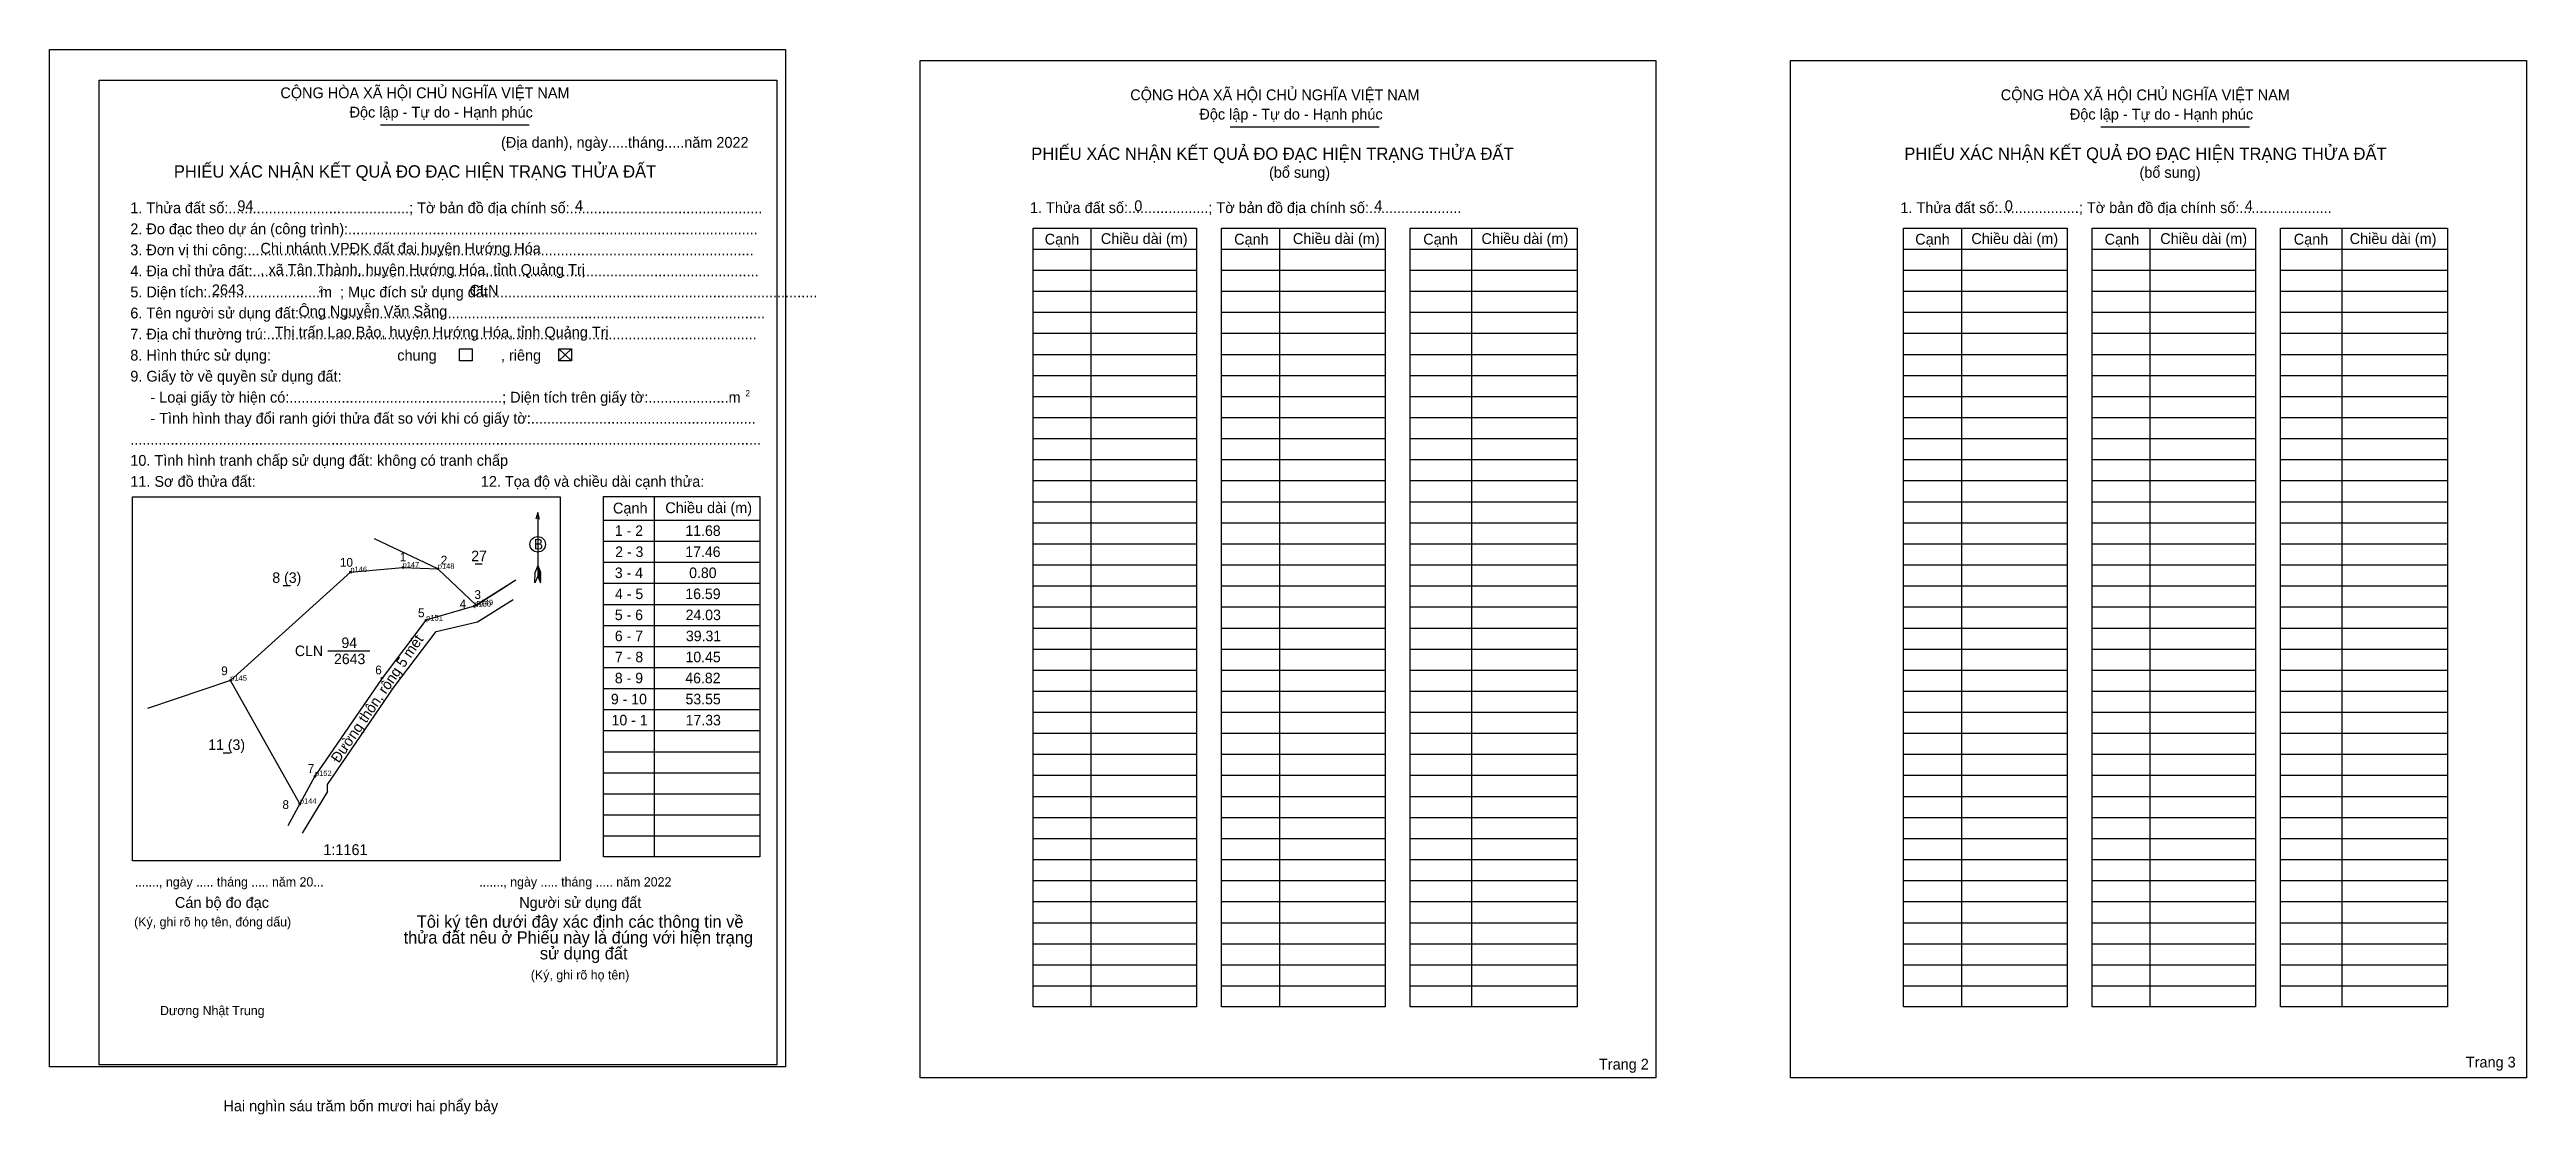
# Model space of a CAD drawing. Extents: x 538889 to 539709, y 1838471 to 1838823.
import ezdxf

# ---------------------------------------------------------------- set-up
doc = ezdxf.new("R2010")
doc.units = 0
for name, color, linetype in [('Level 1', 7, 'Continuous'), ('Level 10', 7, 'Continuous'), ('Level 11', 7, 'Continuous'), ('Level 12', 7, 'Continuous'), ('Level 13', 7, 'Continuous'), ('Level 2', 7, 'Continuous'), ('Level 23', 7, 'Continuous'), ('Level 27', 7, 'Continuous'), ('Level 3', 7, 'Continuous'), ('Level 36', 7, 'Continuous'), ('Level 48', 7, 'Continuous'), ('Level 50', 7, 'Continuous'), ('Level 52', 7, 'Continuous'), ('Level 6', 7, 'Continuous'), ('Level 7', 7, 'Continuous'), ('Level 9', 7, 'Continuous')]:
    doc.layers.add(name, color=color, linetype=linetype)

msp = doc.modelspace()

# ---------------------------------------------------------------- linework, layer by layer
at = {"layer": 'Level 1'}
for p, q in [((538889.25, 1838819.79), (538889.25, 1838819.79)), ((539177.3, 1838819.79), (539177.3, 1838819.79)), ((538998.75, 1838798.43), (539048, 1838798.43)), ((539279.97, 1838797.76), (539329.22, 1838797.76)), ((539568.02, 1838797.76), (539617.27, 1838797.76)), ((539233.85, 1838764.27), (539233.85, 1838506.41)), ((539296.25, 1838764.27), (539296.25, 1838506.41)), ((539359.8, 1838764.27), (539359.8, 1838506.41)), ((539521.9, 1838764.27), (539521.9, 1838506.41)), ((539584.3, 1838764.27), (539584.3, 1838506.41)), ((539647.85, 1838764.27), (539647.85, 1838506.41)), ((539214.69, 1838757.3), (539268.81, 1838757.3)), ((539277.08, 1838757.3), (539331.21, 1838757.3)), ((539339.47, 1838757.3), (539394.76, 1838757.3)), ((539502.74, 1838757.3), (539556.87, 1838757.3)), ((539565.13, 1838757.3), (539619.26, 1838757.3)), ((539627.53, 1838757.3), (539682.81, 1838757.3)), ((539214.69, 1838750.33), (539268.81, 1838750.33)), ((539277.08, 1838750.33), (539331.21, 1838750.33)), ((539339.47, 1838750.33), (539394.76, 1838750.33)), ((539502.74, 1838750.33), (539556.87, 1838750.33)), ((539565.13, 1838750.33), (539619.26, 1838750.33)), ((539627.53, 1838750.33), (539682.81, 1838750.33)), ((539214.69, 1838743.36), (539268.81, 1838743.36)), ((539277.08, 1838743.36), (539331.21, 1838743.36)), ((539339.47, 1838743.36), (539394.76, 1838743.36)), ((539502.74, 1838743.36), (539556.87, 1838743.36)), ((539565.13, 1838743.36), (539619.26, 1838743.36)), ((539627.53, 1838743.36), (539682.81, 1838743.36)), ((539214.69, 1838736.39), (539268.81, 1838736.39)), ((539277.08, 1838736.39), (539331.21, 1838736.39)), ((539339.47, 1838736.39), (539394.76, 1838736.39)), ((539502.74, 1838736.39), (539556.87, 1838736.39)), ((539565.13, 1838736.39), (539619.26, 1838736.39)), ((539627.53, 1838736.39), (539682.81, 1838736.39)), ((539057.78, 1838724.26), (539061.96, 1838720.36)), ((539057.78, 1838720.36), (539061.96, 1838724.26)), ((539214.69, 1838729.42), (539268.81, 1838729.42)), ((539214.69, 1838722.45), (539268.81, 1838722.45)), ((539277.08, 1838729.42), (539331.21, 1838729.42)), ((539277.08, 1838722.45), (539331.21, 1838722.45)), ((539339.47, 1838729.42), (539394.76, 1838729.42)), ((539339.47, 1838722.45), (539394.76, 1838722.45)), ((539502.74, 1838729.42), (539556.87, 1838729.42)), ((539502.74, 1838722.45), (539556.87, 1838722.45)), ((539565.13, 1838729.42), (539619.26, 1838729.42)), ((539565.13, 1838722.45), (539619.26, 1838722.45)), ((539627.53, 1838729.42), (539682.81, 1838729.42)), ((539627.53, 1838722.45), (539682.81, 1838722.45)), ((539214.69, 1838715.49), (539268.81, 1838715.49)), ((539277.08, 1838715.49), (539331.21, 1838715.49)), ((539339.47, 1838715.49), (539394.76, 1838715.49)), ((539502.74, 1838715.49), (539556.87, 1838715.49)), ((539565.13, 1838715.49), (539619.26, 1838715.49)), ((539627.53, 1838715.49), (539682.81, 1838715.49)), ((539214.69, 1838708.52), (539268.81, 1838708.52)), ((539277.08, 1838708.52), (539331.21, 1838708.52)), ((539339.47, 1838708.52), (539394.76, 1838708.52)), ((539502.74, 1838708.52), (539556.87, 1838708.52)), ((539565.13, 1838708.52), (539619.26, 1838708.52)), ((539627.53, 1838708.52), (539682.81, 1838708.52)), ((539214.69, 1838701.55), (539268.81, 1838701.55)), ((539277.08, 1838701.55), (539331.21, 1838701.55)), ((539339.47, 1838701.55), (539394.76, 1838701.55)), ((539502.74, 1838701.55), (539556.87, 1838701.55)), ((539565.13, 1838701.55), (539619.26, 1838701.55)), ((539627.53, 1838701.55), (539682.81, 1838701.55)), ((539214.69, 1838694.58), (539268.81, 1838694.58)), ((539277.08, 1838694.58), (539331.21, 1838694.58)), ((539339.47, 1838694.58), (539394.76, 1838694.58)), ((539502.74, 1838694.58), (539556.87, 1838694.58)), ((539565.13, 1838694.58), (539619.26, 1838694.58)), ((539627.53, 1838694.58), (539682.81, 1838694.58)), ((539214.69, 1838687.61), (539268.81, 1838687.61)), ((539277.08, 1838687.61), (539331.21, 1838687.61)), ((539339.47, 1838687.61), (539394.76, 1838687.61)), ((539502.74, 1838687.61), (539556.87, 1838687.61)), ((539565.13, 1838687.61), (539619.26, 1838687.61)), ((539627.53, 1838687.61), (539682.81, 1838687.61)), ((538916.68, 1838675.31), (538916.68, 1838675.31)), ((539089.29, 1838675.34), (539089.29, 1838556.05)), ((539214.69, 1838680.64), (539268.81, 1838680.64)), ((539214.69, 1838673.67), (539268.81, 1838673.67)), ((539277.08, 1838680.64), (539331.21, 1838680.64)), ((539277.08, 1838673.67), (539331.21, 1838673.67)), ((539339.47, 1838680.64), (539394.76, 1838680.64)), ((539339.47, 1838673.67), (539394.76, 1838673.67)), ((539502.74, 1838680.64), (539556.87, 1838680.64)), ((539502.74, 1838673.67), (539556.87, 1838673.67)), ((539565.13, 1838680.64), (539619.26, 1838680.64)), ((539565.13, 1838673.67), (539619.26, 1838673.67)), ((539627.53, 1838680.64), (539682.81, 1838680.64)), ((539627.53, 1838673.67), (539682.81, 1838673.67)), ((539050.78, 1838670.1), (539050.78, 1838649.01)), ((539072.56, 1838667.56), (539124.25, 1838667.56)), ((539214.69, 1838666.7), (539268.81, 1838666.7)), ((539277.08, 1838666.7), (539331.21, 1838666.7)), ((539339.47, 1838666.7), (539394.76, 1838666.7)), ((539502.74, 1838666.7), (539556.87, 1838666.7)), ((539565.13, 1838666.7), (539619.26, 1838666.7)), ((539627.53, 1838666.7), (539682.81, 1838666.7)), ((539072.56, 1838660.59), (539124.25, 1838660.59)), ((539214.69, 1838659.73), (539268.81, 1838659.73)), ((539277.08, 1838659.73), (539331.21, 1838659.73)), ((539339.47, 1838659.73), (539394.76, 1838659.73)), ((539502.74, 1838659.73), (539556.87, 1838659.73)), ((539565.13, 1838659.73), (539619.26, 1838659.73)), ((539627.53, 1838659.73), (539682.81, 1838659.73)), ((539049.85, 1838646.86), (539049.9, 1838650.35)), ((539050.78, 1838649.01), (539049.85, 1838646.86)), ((539050.78, 1838652.5), (539049.9, 1838650.35)), ((539050.78, 1838652.5), (539051.68, 1838650.35)), ((539050.78, 1838652.2), (539051.68, 1838650.04)), ((539050.78, 1838651.89), (539051.68, 1838649.73)), ((539050.78, 1838651.59), (539051.69, 1838649.42)), ((539050.78, 1838651.28), (539051.69, 1838649.11)), ((539050.78, 1838650.98), (539051.69, 1838648.79)), ((539050.78, 1838650.67), (539051.69, 1838648.48)), ((539050.78, 1838650.37), (539051.7, 1838648.17)), ((539050.78, 1838650.07), (539051.7, 1838647.85)), ((539050.78, 1838649.77), (539051.7, 1838647.54)), ((539050.78, 1838649.47), (539051.71, 1838647.24)), ((539050.78, 1838649.01), (539051.71, 1838646.86)), ((539051.71, 1838646.86), (539051.68, 1838650.35)), ((539072.56, 1838653.62), (539124.25, 1838653.62)), ((539214.69, 1838652.76), (539268.81, 1838652.76)), ((539277.08, 1838652.76), (539331.21, 1838652.76)), ((539339.47, 1838652.76), (539394.76, 1838652.76)), ((539502.74, 1838652.76), (539556.87, 1838652.76)), ((539565.13, 1838652.76), (539619.26, 1838652.76)), ((539627.53, 1838652.76), (539682.81, 1838652.76)), ((539072.56, 1838646.65), (539124.25, 1838646.65)), ((539214.69, 1838645.79), (539268.81, 1838645.79)), ((539277.08, 1838645.79), (539331.21, 1838645.79)), ((539339.47, 1838645.79), (539394.76, 1838645.79)), ((539502.74, 1838645.79), (539556.87, 1838645.79)), ((539565.13, 1838645.79), (539619.26, 1838645.79)), ((539627.53, 1838645.79), (539682.81, 1838645.79)), ((539072.56, 1838639.68), (539124.25, 1838639.68)), ((539072.56, 1838632.71), (539124.25, 1838632.71)), ((539214.69, 1838638.82), (539268.81, 1838638.82)), ((539277.08, 1838638.82), (539331.21, 1838638.82)), ((539339.47, 1838638.82), (539394.76, 1838638.82)), ((539502.74, 1838638.82), (539556.87, 1838638.82)), ((539565.13, 1838638.82), (539619.26, 1838638.82)), ((539627.53, 1838638.82), (539682.81, 1838638.82)), ((539072.56, 1838625.74), (539124.25, 1838625.74)), ((539214.69, 1838631.85), (539268.81, 1838631.85)), ((539214.69, 1838624.88), (539268.81, 1838624.88)), ((539277.08, 1838631.85), (539331.21, 1838631.85)), ((539277.08, 1838624.88), (539331.21, 1838624.88)), ((539339.47, 1838631.85), (539394.76, 1838631.85)), ((539339.47, 1838624.88), (539394.76, 1838624.88)), ((539502.74, 1838631.85), (539556.87, 1838631.85)), ((539502.74, 1838624.88), (539556.87, 1838624.88)), ((539565.13, 1838631.85), (539619.26, 1838631.85)), ((539565.13, 1838624.88), (539619.26, 1838624.88)), ((539627.53, 1838631.85), (539682.81, 1838631.85)), ((539627.53, 1838624.88), (539682.81, 1838624.88)), ((539072.56, 1838618.77), (539124.25, 1838618.77)), ((539214.69, 1838617.92), (539268.81, 1838617.92)), ((539277.08, 1838617.92), (539331.21, 1838617.92)), ((539339.47, 1838617.92), (539394.76, 1838617.92)), ((539502.74, 1838617.92), (539556.87, 1838617.92)), ((539565.13, 1838617.92), (539619.26, 1838617.92)), ((539627.53, 1838617.92), (539682.81, 1838617.92)), ((539072.56, 1838611.8), (539124.25, 1838611.8)), ((539214.69, 1838610.95), (539268.81, 1838610.95)), ((539277.08, 1838610.95), (539331.21, 1838610.95)), ((539339.47, 1838610.95), (539394.76, 1838610.95)), ((539502.74, 1838610.95), (539556.87, 1838610.95)), ((539565.13, 1838610.95), (539619.26, 1838610.95)), ((539627.53, 1838610.95), (539682.81, 1838610.95)), ((539072.56, 1838604.83), (539124.25, 1838604.83)), ((539214.69, 1838603.98), (539268.81, 1838603.98)), ((539277.08, 1838603.98), (539331.21, 1838603.98)), ((539339.47, 1838603.98), (539394.76, 1838603.98)), ((539502.74, 1838603.98), (539556.87, 1838603.98)), ((539565.13, 1838603.98), (539619.26, 1838603.98)), ((539627.53, 1838603.98), (539682.81, 1838603.98)), ((539072.56, 1838597.87), (539124.25, 1838597.87)), ((539214.69, 1838597.01), (539268.81, 1838597.01)), ((539277.08, 1838597.01), (539331.21, 1838597.01)), ((539339.47, 1838597.01), (539394.76, 1838597.01)), ((539502.74, 1838597.01), (539556.87, 1838597.01)), ((539565.13, 1838597.01), (539619.26, 1838597.01)), ((539627.53, 1838597.01), (539682.81, 1838597.01)), ((539072.56, 1838590.9), (539124.25, 1838590.9)), ((539072.56, 1838583.93), (539124.25, 1838583.93)), ((539214.69, 1838590.04), (539268.81, 1838590.04)), ((539214.69, 1838583.07), (539268.81, 1838583.07)), ((539277.08, 1838590.04), (539331.21, 1838590.04)), ((539277.08, 1838583.07), (539331.21, 1838583.07)), ((539339.47, 1838590.04), (539394.76, 1838590.04)), ((539339.47, 1838583.07), (539394.76, 1838583.07)), ((539502.74, 1838590.04), (539556.87, 1838590.04)), ((539502.74, 1838583.07), (539556.87, 1838583.07)), ((539565.13, 1838590.04), (539619.26, 1838590.04)), ((539565.13, 1838583.07), (539619.26, 1838583.07)), ((539627.53, 1838590.04), (539682.81, 1838590.04)), ((539627.53, 1838583.07), (539682.81, 1838583.07)), ((539072.56, 1838576.96), (539124.25, 1838576.96)), ((539214.69, 1838576.1), (539268.81, 1838576.1)), ((539277.08, 1838576.1), (539331.21, 1838576.1)), ((539339.47, 1838576.1), (539394.76, 1838576.1)), ((539502.74, 1838576.1), (539556.87, 1838576.1)), ((539565.13, 1838576.1), (539619.26, 1838576.1)), ((539627.53, 1838576.1), (539682.81, 1838576.1)), ((539072.56, 1838569.99), (539124.25, 1838569.99)), ((539214.69, 1838569.13), (539268.81, 1838569.13)), ((539277.08, 1838569.13), (539331.21, 1838569.13)), ((539339.47, 1838569.13), (539394.76, 1838569.13)), ((539502.74, 1838569.13), (539556.87, 1838569.13)), ((539565.13, 1838569.13), (539619.26, 1838569.13)), ((539627.53, 1838569.13), (539682.81, 1838569.13)), ((539072.56, 1838563.02), (539124.25, 1838563.02)), ((539214.69, 1838562.16), (539268.81, 1838562.16)), ((539277.08, 1838562.16), (539331.21, 1838562.16)), ((539339.47, 1838562.16), (539394.76, 1838562.16)), ((539502.74, 1838562.16), (539556.87, 1838562.16)), ((539565.13, 1838562.16), (539619.26, 1838562.16)), ((539627.53, 1838562.16), (539682.81, 1838562.16)), ((539058.24, 1838554.71), (539058.24, 1838554.71)), ((539214.69, 1838555.19), (539268.81, 1838555.19)), ((539277.08, 1838555.19), (539331.21, 1838555.19)), ((539339.47, 1838555.19), (539394.76, 1838555.19)), ((539502.74, 1838555.19), (539556.87, 1838555.19)), ((539565.13, 1838555.19), (539619.26, 1838555.19)), ((539627.53, 1838555.19), (539682.81, 1838555.19)), ((539214.69, 1838548.22), (539268.81, 1838548.22)), ((539277.08, 1838548.22), (539331.21, 1838548.22)), ((539339.47, 1838548.22), (539394.76, 1838548.22)), ((539502.74, 1838548.22), (539556.87, 1838548.22)), ((539565.13, 1838548.22), (539619.26, 1838548.22)), ((539627.53, 1838548.22), (539682.81, 1838548.22)), ((539214.69, 1838541.25), (539268.81, 1838541.25)), ((539214.69, 1838534.28), (539268.81, 1838534.28)), ((539277.08, 1838541.25), (539331.21, 1838541.25)), ((539277.08, 1838534.28), (539331.21, 1838534.28)), ((539339.47, 1838541.25), (539394.76, 1838541.25)), ((539339.47, 1838534.28), (539394.76, 1838534.28)), ((539502.74, 1838541.25), (539556.87, 1838541.25)), ((539502.74, 1838534.28), (539556.87, 1838534.28)), ((539565.13, 1838541.25), (539619.26, 1838541.25)), ((539565.13, 1838534.28), (539619.26, 1838534.28)), ((539627.53, 1838541.25), (539682.81, 1838541.25)), ((539627.53, 1838534.28), (539682.81, 1838534.28)), ((539214.69, 1838527.32), (539268.81, 1838527.32)), ((539277.08, 1838527.32), (539331.21, 1838527.32)), ((539339.47, 1838527.32), (539394.76, 1838527.32)), ((539502.74, 1838527.32), (539556.87, 1838527.32)), ((539565.13, 1838527.32), (539619.26, 1838527.32)), ((539627.53, 1838527.32), (539682.81, 1838527.32)), ((539214.69, 1838520.35), (539268.81, 1838520.35)), ((539277.08, 1838520.35), (539331.21, 1838520.35)), ((539339.47, 1838520.35), (539394.76, 1838520.35)), ((539502.74, 1838520.35), (539556.87, 1838520.35)), ((539565.13, 1838520.35), (539619.26, 1838520.35)), ((539627.53, 1838520.35), (539682.81, 1838520.35)), ((539214.69, 1838513.38), (539268.81, 1838513.38)), ((539277.08, 1838513.38), (539331.21, 1838513.38)), ((539339.47, 1838513.38), (539394.76, 1838513.38)), ((539502.74, 1838513.38), (539556.87, 1838513.38)), ((539565.13, 1838513.38), (539619.26, 1838513.38)), ((539627.53, 1838513.38), (539682.81, 1838513.38)), ((539132.8, 1838482.95), (539132.8, 1838482.95)), ((539420.84, 1838482.95), (539420.84, 1838482.95))]:
    msp.add_line(p, q, dxfattribs=at)
for points in [[(539214.69, 1838764.27), (539268.81, 1838764.27), (539268.81, 1838506.41), (539214.69, 1838506.41)], [(539277.08, 1838764.27), (539331.21, 1838764.27), (539331.21, 1838506.41), (539277.08, 1838506.41)], [(539339.47, 1838764.27), (539394.76, 1838764.27), (539394.76, 1838506.41), (539339.47, 1838506.41)], [(539502.74, 1838764.27), (539556.87, 1838764.27), (539556.87, 1838506.41), (539502.74, 1838506.41)], [(539565.13, 1838764.27), (539619.26, 1838764.27), (539619.26, 1838506.41), (539565.13, 1838506.41)], [(539627.53, 1838764.27), (539682.81, 1838764.27), (539682.81, 1838506.41), (539627.53, 1838506.41)], [(538916.68, 1838675.31), (539058.24, 1838675.31), (539058.24, 1838554.71), (538916.68, 1838554.71)], [(539072.56, 1838675.34), (539124.25, 1838675.34), (539124.25, 1838556.05), (539072.56, 1838556.05)]]:
    msp.add_lwpolyline(points, close=True, dxfattribs=at)
msp.add_lwpolyline([(539051.39, 1838667.85), (539050.78, 1838670.1), (539050.18, 1838667.85)], dxfattribs=at)
msp.add_circle((539050.78, 1838659.56), 2.57, dxfattribs=at)
at = {"layer": 'Level 10'}
for p, q in [((539030.92, 1838633.88), (539042.66, 1838641.27)), ((538949.09, 1838614.47), (538921.72, 1838605.24)), ((538981.19, 1838577.71), (538972.9, 1838563.93))]:
    msp.add_line(p, q, dxfattribs=at)
msp.add_lwpolyline([(539006.06, 1838651.91), (539017.73, 1838651.47), (539030.4, 1838639.46), (539029.72, 1838639.03), (539013.77, 1838634.45), (538999.27, 1838615.28), (538977.08, 1838582.84), (538972.06, 1838573.67), (538949.09, 1838614.47), (538988.8, 1838650.39)], close=True, dxfattribs=at)
at = {"layer": 'Level 11'}
for centre in [(538988.8, 1838650.39), (539006.06, 1838651.91), (539006.06, 1838651.91), (539017.73, 1838651.47), (539013.77, 1838634.45), (539029.72, 1838639.03), (539030.4, 1838639.46), (538949.09, 1838614.47), (538999.27, 1838615.28), (538977.08, 1838582.84), (538972.06, 1838573.67)]:
    msp.add_circle(centre, 0.232, dxfattribs=at)
at = {"layer": 'Level 2'}
for points in [[(538889.25, 1838823.39), (539132.79, 1838823.39), (539132.79, 1838486.54), (538889.25, 1838486.54)], [(539177.3, 1838819.79), (539420.84, 1838819.79), (539420.84, 1838482.95), (539177.3, 1838482.95)], [(539465.35, 1838819.79), (539708.89, 1838819.79), (539708.89, 1838482.95), (539465.35, 1838482.95)]]:
    msp.add_lwpolyline(points, close=True, dxfattribs=at)
at = {"layer": 'Level 23'}
for points in [[(539043.5, 1838647.7), (539030.4, 1838639.46), (539029.72, 1838639.03), (539013.77, 1838634.45), (538999.27, 1838615.28), (538977.08, 1838582.84), (538968.07, 1838566.37)], [(538981.19, 1838577.71), (538981.2, 1838580.01), (539003.33, 1838612.36), (539017.22, 1838630.72), (539030.92, 1838633.88)]]:
    msp.add_lwpolyline(points, dxfattribs=at)
at = {"layer": 'Level 27'}
for p, q in [((539017.73, 1838651.47), (538996.73, 1838661.41)), ((539030.4, 1838639.46), (539040.66, 1838645.92))]:
    msp.add_line(p, q, dxfattribs=at)
at = {"layer": 'Level 3'}
msp.add_lwpolyline([(538905.71, 1838813.29), (539129.89, 1838813.29), (539129.89, 1838487.17), (538905.71, 1838487.17)], close=True, dxfattribs=at)
at = {"layer": 'Level 50'}
for points in [[(539024.87, 1838724.26), (539029.05, 1838724.26), (539029.05, 1838720.36), (539024.87, 1838720.36)], [(539057.78, 1838724.26), (539061.96, 1838724.26), (539061.96, 1838720.36), (539057.78, 1838720.36)]]:
    msp.add_lwpolyline(points, close=True, dxfattribs=at)
at = {"layer": 'Level 7'}
for p, q in [((538988.8, 1838650.39), (538988.8, 1838650.39)), ((539006.06, 1838651.91), (539006.06, 1838651.91)), ((539017.73, 1838651.47), (539017.73, 1838651.47)), ((539013.88, 1838634.31), (539013.88, 1838634.31)), ((539029.81, 1838638.9), (539029.81, 1838638.9)), ((539030.5, 1838639.39), (539030.5, 1838639.39)), ((538949.03, 1838614.39), (538949.03, 1838614.39)), ((538977.08, 1838582.84), (538977.08, 1838582.84)), ((538972.06, 1838573.67), (538972.06, 1838573.67))]:
    msp.add_line(p, q, dxfattribs=at)
at = {"layer": 'Level 9'}
for p, q in [((539030.06, 1838653.05), (539032.45, 1838653.05)), ((538966.6, 1838645.88), (538968.99, 1838645.88)), ((538981.35, 1838624.3), (538995.29, 1838624.3)), ((538946.69, 1838590.55), (538949.08, 1838590.55))]:
    msp.add_line(p, q, dxfattribs=at)

# ---------------------------------------------------------------- texts
at = {"layer": 'Level 1'}
for s, height, p in [('CỘNG HÒA XÃ HỘI CHỦ NGHĨA VIỆT NAM', 3.5774, (538965.64, 1838807.26)), ('Độc lập - Tự do - Hạnh phúc', 3.5774, (538988.53, 1838800.87)), ('CỘNG HÒA XÃ HỘI CHỦ NGHĨA VIỆT NAM', 3.5774, (539246.87, 1838806.59)), ('CỘNG HÒA XÃ HỘI CHỦ NGHĨA VIỆT NAM', 3.5774, (539534.92, 1838806.59)), ('Độc lập - Tự do - Hạnh phúc', 3.5774, (539269.75, 1838800.2)), ('Độc lập - Tự do - Hạnh phúc', 3.5774, (539557.8, 1838800.2)), ('(Địa danh), ngày.....tháng.....năm 2022', 3.5774, (539038.65, 1838790.86)), ('PHIẾU XÁC NHẬN KẾT QUẢ ĐO ĐẠC HIỆN TRẠNG THỬA ĐẤT', 4.0888, (539214.11, 1838786.85)), ('PHIẾU XÁC NHẬN KẾT QUẢ ĐO ĐẠC HIỆN TRẠNG THỬA ĐẤT', 4.0888, (539503.01, 1838786.85)), ('PHIẾU XÁC NHẬN KẾT QUẢ ĐO ĐẠC HIỆN TRẠNG THỬA ĐẤT', 4.0888, (538930.39, 1838780.97)), ('(bổ sung)', 3.577, (539292.79, 1838780.92)), ('(bổ sung)', 3.577, (539580.84, 1838780.92)), ('1. Thửa đất số:.............................................; Tờ bản đồ địa chính số:................................................', 3.57736, (538915.98, 1838769.2)), ('1. Thửa đất số:....................; Tờ bản đồ địa chính số:.......................', 3.5774, (539213.68, 1838769.23)), ('1. Thửa đất số:....................; Tờ bản đồ địa chính số:.......................', 3.5774, (539501.73, 1838769.23)), ('2. Đo đạc theo dự án (công trình):......................................................................................................', 3.57736, (538915.98, 1838762.23)), ('3. Đơn vị thi công:..............................................................................................................................', 3.57736, (538915.98, 1838755.26)), ('Cạnh', 3.577, (539218.56, 1838758.81)), ('Chiều dài (m)', 3.5774, (539237.14, 1838758.99)), ('Cạnh', 3.577, (539281.25, 1838758.81)), ('Chiều dài (m)', 3.5774, (539300.69, 1838758.99)), ('Cạnh', 3.577, (539343.83, 1838758.81)), ('Chiều dài (m)', 3.5774, (539363.09, 1838758.99)), ('Cạnh', 3.577, (539506.61, 1838758.81)), ('Chiều dài (m)', 3.5774, (539525.2, 1838758.99)), ('Cạnh', 3.577, (539569.3, 1838758.81)), ('Chiều dài (m)', 3.5774, (539587.72, 1838758.99)), ('Cạnh', 3.577, (539631.88, 1838758.81)), ('Chiều dài (m)', 3.5774, (539650.4, 1838758.99)), ('4. Địa chỉ thửa đất:..............................................................................................................................', 3.57736, (538915.98, 1838748.29)), ('5. Diện tích:............................m  ; Mục đích sử dụng đất:.................................................................................', 3.57736, (538915.98, 1838741.32)), ('2', 2.04, (538978.23, 1838742.95)), ('6. Tên người sử dụng đất:....................................................................................................................', 3.57736, (538915.98, 1838734.35)), ('7. Địa chỉ thường trú:..........................................................................................................................', 3.57736, (538915.98, 1838727.38)), ('chung                , riêng', 3.5774, (539004.32, 1838720.38)), ('9. Giấy tờ về quyền sử dụng đất:', 3.5774, (538915.98, 1838713.44)), ('     - Loại giấy tờ hiện có:.....................................................; Diện tích trên giấy tờ:....................m', 3.57736, (538915.98, 1838706.47)), ('2', 2.04, (539119.52, 1838708.56)), ('     - Tình hình thay đổi ranh giới thửa đất so với khi có giấy tờ:........................................................', 3.57736, (538915.98, 1838699.5)), ('10. Tình hình tranh chấp sử dụng đất: không có tranh chấp', 3.5774, (538915.98, 1838685.56)), ('.............................................................................................................................................................', 3.57736, (538915.98, 1838692.53)), ('11. Sơ đồ thửa đất:', 3.5774, (538915.98, 1838678.6)), ('12. Tọa độ và chiều dài cạnh thửa:', 3.5774, (539031.97, 1838678.6)), ('Cạnh', 3.577, (539075.7, 1838669.77)), ('Chiều dài (m)', 3.5774, (539093.01, 1838669.88)), ('B', 3.48, (539049.5, 1838657.86)), ('......., ngày ..... tháng ..... năm 20...', 3.0665, (538917.5, 1838546.26)), ('Cán bộ đo đạc', 3.5774, (538930.74, 1838539.18)), ('......., ngày ..... tháng ..... năm 2022', 3.0665, (539031.43, 1838546.26)), ('Người sử dụng đất', 3.5774, (539044.68, 1838539.18)), ('(Ký, ghi rõ họ tên, đóng dấu)', 3.0665, (538917.23, 1838533.02)), ('Tôi ký tên dưới đây xác định các thông tin về', 4.0652, (539010.76, 1838532.61)), ('thửa đất nêu ở Phiếu này là đúng với hiện trạng', 4.0652, (539006.41, 1838527.36)), ('sử dụng đất', 4.0652, (539051.51, 1838522.12)), ('(Ký, ghi rõ họ tên)', 3.0665, (539048.51, 1838515.47)), ('Dương Nhật Trung', 3.0665, (538925.8, 1838503.67)), ('Trang 2', 3.577, (539401.98, 1838485.64)), ('Trang 3', 3.577, (539688.83, 1838486.34))]:
    msp.add_text(s, height=height, dxfattribs=at).set_placement(p)
at = {"layer": 'Level 10'}
msp.add_text('Đường thôn, rộng 5 mét', height=3.48, rotation=55.62708, dxfattribs=at).set_placement((538984.96, 1838586.92))
at = {"layer": 'Level 12'}
for s, p in [('p146', (538988.8, 1838650.39)), ('p147', (539006.06, 1838651.91)), ('p148', (539017.73, 1838651.47)), ('p150', (539029.81, 1838638.9)), ('p149', (539030.5, 1838639.39)), ('p151', (539013.88, 1838634.31)), ('p145', (538949.03, 1838614.39)), ('p152', (538977.08, 1838582.84)), ('p144', (538972.06, 1838573.67))]:
    msp.add_text(s, height=1.8, dxfattribs=at).set_placement(p)
at = {"layer": 'Level 13'}
for s, p in [('CLN', (538970.44, 1838622.55)), ('94', (538985.83, 1838625.22)), ('2643', (538983.38, 1838619.88))]:
    msp.add_text(s, height=3.485, dxfattribs=at).set_placement(p)
at = {"layer": 'Level 36'}
for s, p in [('27', (539028.8, 1838653.98)), ('8 (3)', (538962.97, 1838646.8)), ('11 (3)', (538941.77, 1838591.48))]:
    msp.add_text(s, height=3.485, dxfattribs=at).set_placement(p)
at = {"layer": 'Level 48'}
msp.add_text('8. Hình thức sử dụng:', height=3.5775, dxfattribs=at).set_placement((538915.98, 1838720.41))
at = {"layer": 'Level 52'}
for s, p in [('1 - 2', (539076.32, 1838662.33)), ('11.68', (539099.67, 1838662.33)), ('2 - 3', (539076.42, 1838655.36)), ('17.46', (539099.63, 1838655.36)), ('3 - 4', (539076.3, 1838648.39)), ('0.80', (539100.91, 1838648.39)), ('4 - 5', (539076.38, 1838641.42)), ('16.59', (539099.64, 1838641.42)), ('5 - 6', (539076.31, 1838634.45)), ('24.03', (539099.74, 1838634.45)), ('6 - 7', (539076.32, 1838627.48)), ('7 - 8', (539076.36, 1838620.52)), ('39.31', (539099.84, 1838627.48)), ('10.45', (539099.7, 1838620.52)), ('8 - 9', (539076.32, 1838613.55)), ('46.82', (539099.63, 1838613.55)), ('9 - 10', (539075.01, 1838606.58)), ('53.55', (539099.7, 1838606.58)), ('10 - 1', (539075.24, 1838599.61)), ('17.33', (539099.74, 1838599.61))]:
    msp.add_text(s, height=3.485, dxfattribs=at).set_placement(p)
at = {"layer": 'Level 6'}
for s, height, p in [('94', 3.578, (538951.4, 1838769.86)), ('4', 3.58, (539063.12, 1838769.92)), ('0', 3.58, (539248.2, 1838769.86)), ('4', 3.58, (539327.66, 1838769.88)), ('0', 3.58, (539536.25, 1838769.86)), ('4', 3.58, (539615.71, 1838769.88)), ('Chi nhánh VPĐK đất đai huyện Hướng Hóa', 3.5775, (538959.03, 1838755.8)), (', xã Tân Thành, huyện Hướng Hóa, tỉnh Quảng Trị', 3.5775, (538959.03, 1838748.76)), ('2643', 3.578, (538942.99, 1838742.02)), ('Ông Nguyễn Văn Sằng ', 3.5775, (538971.64, 1838734.96)), ('CLN', 3.578, (539028.23, 1838741.88)), ('Thị trấn Lao Bảo, huyện Hướng Hóa, tỉnh Quảng Trị', 3.5775, (538963.7, 1838728.04)), ('1:1161', 3.578, (538979.85, 1838556.67)), ('Hai nghìn sáu trăm bốn mươi hai phẩy bảy', 3.5775, (538946.79, 1838471.85))]:
    msp.add_text(s, height=height, dxfattribs=at).set_placement(p)
at = {"layer": 'Level 9'}
for s, height, p in [('1', 2.9, (539005.16, 1838653.94)), ('10', 2.904, (538985.34, 1838652.13)), ('2', 2.9, (539018.72, 1838652.89)), ('4', 2.9, (539024.97, 1838638.38)), ('3', 2.9, (539029.85, 1838641.47)), ('5', 2.9, (539011.18, 1838635.41)), ('9', 2.9, (538946.06, 1838616.23)), ('6', 2.9, (538997.03, 1838616.51)), ('7', 2.9, (538974.68, 1838583.88)), ('8', 2.9, (538966.32, 1838571.93))]:
    msp.add_text(s, height=height, dxfattribs=at).set_placement(p)

doc.saveas('drawing.dxf')
